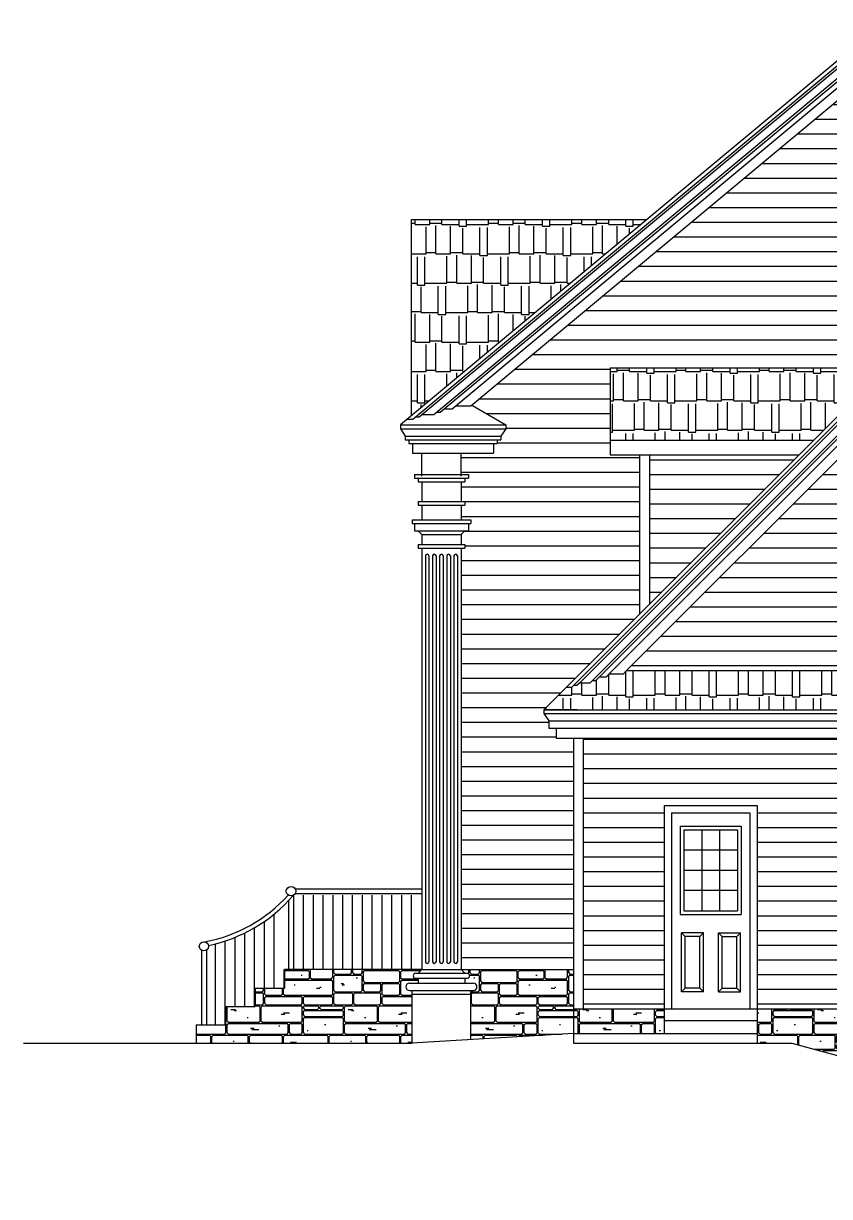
# Model space of a CAD drawing. Header units: inches. Extents: x 52 to 2123, y 129 to 1246.
# Drawn here: x 1183.3 to 1512.1, y 155.4 to 634 of the extents above; entities that cross this region are included whole.
import ezdxf

# ---------------------------------------------------------------- set-up
doc = ezdxf.new("R2010")
doc.units = ezdxf.units.IN
doc.header["$LTSCALE"] = 15
doc.header["$MEASUREMENT"] = 0
for name, color, linetype in [('Details', 7, 'CONTINUOUS'), ('Exterior', 5, 'CONTINUOUS'), ('Exterior Details', 7, 'CONTINUOUS'), ('Landscaping', 94, 'CONTINUOUS'), ('Masonry', 1, 'CONTINUOUS'), ('Roof Shingles', 34, 'CONTINUOUS')]:
    doc.layers.add(name, color=color, linetype=linetype)
pattern_1 = [(90, (742.416, 198.7), (-47.8906, 3e-15), [4.7874, -43.1032]), (90, (734.756, 197.265), (-47.8906, 3e-15), [6.2236, -41.667]), (90, (735.235, 198.7), (-47.8906, 3e-15), [4.7874, -43.1032]), (90, (725.66, 196.786), (-47.8906, 3e-15), [6.7024, -41.1883]), (90, (725.18, 200.616), (-47.8906, 3e-15), [2.8724, -45.0182]), (315, (698.37, 202.052), (47.8906, 4e-15), [0.677, -67.0505]), (90, (708.425, 200.616), (-47.8906, 3e-15), [3.83, -44.0607]), (90, (699.33, 200.616), (-47.8906, 3e-15), [3.83, -44.0607]), (90, (708.904, 200.616), (-47.8906, 3e-15), [2.8724, -45.0182]), (45, (695.02, 201.574), (4e-15, 47.8906), [0.677, -67.0505]), (45, (698.37, 198.222), (47.8906, -4e-15), [0.677, -67.0505]), (0, (695.98, 190.563), (0, 47.8906), [10.0535, -37.837]), (0, (695.98, 185.775), (0, 47.8906), [10.0535, -37.837]), (315, (695.5, 186.254), (-4e-15, 47.8906), [0.677, -67.0505]), (45, (695.5, 190.084), (4e-15, 47.8906), [0.677, -67.0505]), (90, (695.5, 186.254), (-47.8906, 3e-15), [3.83, -44.0607]), (315, (695.02, 198.7), (47.8906, 4e-15), [0.677, -67.0505]), (90, (695.02, 198.7), (-47.8906, 3e-15), [2.8724, -45.0182]), (0, (695.5, 198.222), (0, 47.8906), [2.8724, -45.0182]), (0, (728.054, 192.48), (0, 47.8906), [1.4362, -46.4544]), (0, (726.14, 196.308), (0, 47.8906), [8.1386, -39.752]), (0, (715.128, 195.83), (0, 47.8906), [19.1496, -28.741]), (0, (715.128, 189.605), (0, 47.8906), [19.1496, -28.741]), (0, (723.266, 189.126), (0, 47.8906), [11.011, -36.8796]), (0, (723.266, 185.775), (0, 47.8906), [11.011, -36.8796]), (0, (707.47, 194.393), (0, 47.8906), [6.2236, -41.667]), (0, (699.81, 194.87), (0, 47.8906), [13.8835, -34.0072]), (0, (699.81, 199.66), (0, 47.8906), [13.8835, -34.0072]), (0, (709.383, 200.137), (0, 47.8906), [15.3197, -32.571]), (0, (707.47, 189.126), (0, 47.8906), [14.3622, -33.5284]), (0, (707.47, 185.775), (0, 47.8906), [14.3622, -33.5284]), (0, (707.47, 189.605), (0, 47.8906), [6.2236, -41.667]), (45, (706.03, 191.04), (47.8906, -4e-15), [0.677, -67.0505]), (315, (699.33, 191.52), (-4e-15, 47.8906), [0.677, -67.0505]), (90, (706.99, 190.084), (-47.8906, 3e-15), [3.83, -44.0607]), (315, (706.03, 190.563), (-4e-15, 47.8906), [0.677, -67.0505]), (45, (706.03, 185.775), (47.8906, -4e-15), [0.677, -67.0505]), (0, (699.81, 191.04), (0, 47.8906), [6.2236, -41.667]), (315, (706.99, 186.254), (-4e-15, 47.8906), [0.677, -67.0505]), (45, (706.99, 188.648), (47.8906, -4e-15), [0.677, -67.0505]), (315, (706.99, 190.084), (-4e-15, 47.8906), [0.677, -67.0505]), (90, (706.99, 186.254), (-47.8906, 3e-15), [2.3937, -45.497]), (90, (706.51, 186.254), (-47.8906, 3e-15), [3.83, -44.0607]), (315, (706.03, 194.393), (47.8906, 4e-15), [0.677, -67.0505]), (0, (699.81, 200.137), (0, 47.8906), [8.1386, -39.752]), (90, (699.33, 195.35), (-47.8906, 3e-15), [3.83, -44.0607]), (0, (699.81, 194.393), (0, 47.8906), [6.2236, -41.667]), (45, (699.33, 193.914), (47.8906, -4e-15), [0.677, -67.0505]), (315, (699.33, 195.35), (-4e-15, 47.8906), [0.677, -67.0505]), (90, (699.33, 191.52), (-47.8906, 3e-15), [2.3937, -45.497]), (315, (699.33, 200.616), (47.8906, 4e-15), [0.677, -67.0505]), (45, (699.33, 199.18), (47.8906, -4e-15), [0.677, -67.0505]), (90, (698.85, 198.7), (-47.8906, 3e-15), [2.8724, -45.0182]), (45, (706.99, 193.914), (47.8906, -4e-15), [0.677, -67.0505]), (90, (706.51, 191.52), (-47.8906, 3e-15), [2.3937, -45.497]), (315, (708.904, 200.616), (47.8906, 4e-15), [0.677, -67.0505]), (45, (707.946, 200.137), (47.8906, -4e-15), [0.677, -67.0505]), (90, (714.17, 190.084), (-47.8906, 3e-15), [3.83, -44.0607]), (90, (714.65, 190.084), (-47.8906, 3e-15), [5.2661, -42.6245]), (315, (714.65, 190.084), (-4e-15, 47.8906), [0.677, -67.0505]), (45, (713.69, 189.605), (4e-15, 47.8906), [0.677, -67.0505]), (315, (722.787, 186.254), (-4e-15, 47.8906), [0.677, -67.0505]), (45, (721.83, 185.775), (4e-15, 47.8906), [0.677, -67.0505]), (45, (722.787, 188.648), (4e-15, 47.8906), [0.677, -67.0505]), (315, (721.83, 189.126), (-4e-15, 47.8906), [0.677, -67.0505]), (90, (722.787, 186.254), (-47.8906, 3e-15), [2.3937, -45.497]), (90, (722.31, 186.254), (-47.8906, 3e-15), [2.3937, -45.497]), (0, (715.128, 196.308), (0, 47.8906), [9.5748, -38.3158]), (0, (715.128, 199.66), (0, 47.8906), [9.5748, -38.3158]), (315, (714.65, 196.786), (-4e-15, 47.8906), [0.677, -67.0505]), (90, (714.17, 195.35), (-47.8906, 3e-15), [3.83, -44.0607]), (45, (714.65, 195.35), (4e-15, 47.8906), [0.677, -67.0505]), (45, (713.69, 194.87), (47.8906, -4e-15), [0.677, -67.0505]), (315, (713.69, 194.393), (-4e-15, 47.8906), [0.677, -67.0505]), (0, (718.957, 193.914), (0, 47.8906), [0.4787, -47.4119]), (45, (714.65, 199.18), (47.8906, -4e-15), [0.677, -67.0505]), (315, (713.69, 199.66), (-4e-15, 47.8906), [0.677, -67.0505]), (90, (714.65, 196.786), (-47.8906, 3e-15), [2.3937, -45.497]), (315, (725.66, 196.786), (-4e-15, 47.8906), [0.677, -67.0505]), (45, (724.702, 196.308), (4e-15, 47.8906), [0.677, -67.0505]), (0, (721.83, 197.744), (0, 47.8906), [0.4787, -47.4119]), (45, (724.702, 200.137), (47.8906, -4e-15), [0.677, -67.0505]), (315, (724.702, 199.66), (-4e-15, 47.8906), [0.677, -67.0505]), (90, (725.18, 196.786), (-47.8906, 3e-15), [2.3937, -45.497]), (0, (735.713, 197.744), (0, 47.8906), [10.5323, -37.3583]), (0, (735.713, 191.04), (0, 47.8906), [10.5323, -37.3583]), (315, (735.235, 191.52), (-4e-15, 47.8906), [0.677, -67.0505]), (90, (734.756, 190.084), (-47.8906, 3e-15), [5.2661, -42.6245]), (45, (735.235, 190.084), (47.8906, -4e-15), [0.677, -67.0505]), (315, (735.235, 186.254), (-4e-15, 47.8906), [0.677, -67.0505]), (45, (734.277, 185.775), (4e-15, 47.8906), [0.677, -67.0505]), (90, (735.235, 186.254), (-47.8906, 3e-15), [3.83, -44.0607]), (90, (734.756, 186.254), (-47.8906, 3e-15), [2.3937, -45.497]), (45, (734.277, 189.605), (4e-15, 47.8906), [0.677, -67.0505]), (315, (734.277, 189.126), (-4e-15, 47.8906), [0.677, -67.0505]), (45, (742.416, 185.775), (4e-15, 47.8906), [0.677, -67.0505]), (0, (735.713, 185.775), (0, 47.8906), [6.7024, -41.1883]), (0, (735.713, 190.563), (0, 47.8906), [6.7024, -41.1883]), (315, (742.416, 190.563), (47.8906, 4e-15), [0.677, -67.0505]), (90, (742.894, 186.254), (-47.8906, 3e-15), [3.83, -44.0607]), (315, (735.235, 198.7), (-4e-15, 47.8906), [0.677, -67.0505]), (45, (735.235, 197.265), (4e-15, 47.8906), [0.677, -67.0505]), (63.435, (734.277, 196.308), (-1e-07, 47.89063), [1.0705, -106.0162]), (90, (735.235, 191.52), (-47.8906, 3e-15), [5.7449, -42.1457]), (0, (729.49, 192.956), (0, 47.8906), [0.4787, -47.4119]), (315, (734.277, 195.83), (47.8906, 4e-15), [0.677, -67.0505]), (0, (731.405, 201.095), (0, 47.8906), [0.9575, -46.9331]), (0, (738.586, 193.914), (0, 47.8906), [0.9575, -46.9331]), (0, (738.107, 194.393), (0, 47.8906), [0.9575, -46.9331]), (0, (735.713, 198.222), (0, 47.8906), [6.2236, -41.667]), (45, (741.937, 198.222), (4e-15, 47.8906), [0.677, -67.0505]), (45, (746.246, 191.04), (4e-15, 47.8906), [0.677, -67.0505]), (90, (746.724, 191.52), (-47.8906, 3e-15), [5.7449, -42.1457]), (315, (746.246, 197.744), (-4e-15, 47.8906), [0.677, -67.0505]), (0, (744.33, 196.786), (0, 47.8906), [0.4787, -47.4119]), (315, (698.37, 204.925), (-4e-15, 47.8906), [0.677, -67.0505]), (45, (698.37, 202.53), (47.8906, -4e-15), [0.677, -67.0505]), (0, (695.5, 214.98), (0, 47.8906), [18.1921, -29.6985]), (0, (695.5, 210.67), (0, 47.8906), [18.1921, -29.6985]), (0, (695.5, 210.19), (0, 47.8906), [12.4472, -35.4434]), (0, (695.5, 205.404), (0, 47.8906), [12.4472, -35.4434]), (90, (695.02, 211.15), (-47.8906, 3e-15), [3.3512, -44.5394]), (90, (695.02, 205.88), (-47.8906, 3e-15), [3.83, -44.0607]), (315, (695.02, 203.01), (-4e-15, 47.8906), [0.677, -67.0505]), (45, (695.02, 204.446), (4e-15, 47.8906), [0.677, -67.0505]), (315, (695.02, 205.882), (-4e-15, 47.8906), [0.677, -67.0505]), (90, (695.02, 203.01), (-47.8906, 3e-15), [1.4362, -46.4544]), (0, (695.5, 204.925), (0, 47.8906), [2.8724, -45.0182]), (0, (695.5, 202.53), (0, 47.8906), [2.8724, -45.0182]), (0, (695.5, 202.052), (0, 47.8906), [2.8724, -45.0182]), (45, (695.02, 209.712), (4e-15, 47.8906), [0.677, -67.0505]), (315, (695.02, 211.15), (-4e-15, 47.8906), [0.677, -67.0505]), (45, (695.02, 214.5), (4e-15, 47.8906), [0.677, -67.0505]), (0, (740.02, 225.99), (0, 47.8906), [23.937, -23.9536]), (0, (740.02, 221.68), (0, 47.8906), [23.937, -23.9536]), (0, (723.266, 228.383), (0, 47.8906), [15.3197, -32.571]), (0, (723.266, 221.68), (0, 47.8906), [15.3197, -32.571]), (0, (723.266, 233.17), (0, 47.8906), [5.2661, -42.6245]), (0, (723.266, 231.734), (0, 47.8906), [5.2661, -42.6245]), (0, (723.266, 231.256), (0, 47.8906), [15.3197, -32.571]), (0, (723.266, 228.86), (0, 47.8906), [15.3197, -32.571]), (0, (715.128, 221.2), (0, 47.8906), [17.2346, -30.656]), (0, (715.128, 215.457), (0, 47.8906), [17.2346, -30.656]), (0, (709.383, 210.19), (0, 47.8906), [19.1496, -28.741]), (0, (709.383, 204.446), (0, 47.8906), [19.1496, -28.741]), (0, (715.128, 214.98), (0, 47.8906), [13.4047, -34.486]), (0, (715.128, 210.67), (0, 47.8906), [13.4047, -34.486]), (0, (726.14, 203.967), (0, 47.8906), [8.1386, -39.752]), (90, (722.787, 222.16), (-47.8906, 3e-15), [5.7449, -42.1457]), (90, (722.31, 222.16), (-47.8906, 3e-15), [3.3512, -44.5394]), (90, (717.043, 222.16), (-47.8906, 3e-15), [3.3512, -44.5394]), (0, (701.244, 217.37), (0, 47.8906), [12.4472, -35.4434]), (0, (701.244, 215.457), (0, 47.8906), [12.4472, -35.4434]), (0, (701.244, 221.2), (0, 47.8906), [12.4472, -35.4434]), (0, (701.244, 217.85), (0, 47.8906), [12.4472, -35.4434]), (0, (709.383, 203.967), (0, 47.8906), [15.3197, -32.571]), (0, (699.81, 204.925), (0, 47.8906), [8.1386, -39.752]), (45, (699.33, 204.446), (47.8906, -4e-15), [0.677, -67.0505]), (90, (698.85, 203.01), (-47.8906, 3e-15), [1.4362, -46.4544]), (0, (702.2, 207.797), (0, 47.8906), [0.9575, -46.9331]), (0, (698.85, 208.276), (0, 47.8906), [0.4787, -47.4119]), (90, (708.425, 205.88), (-47.8906, 3e-15), [3.83, -44.0607]), (90, (708.904, 204.925), (-47.8906, 3e-15), [4.7874, -43.1032]), (45, (708.904, 203.49), (47.8906, -4e-15), [0.677, -67.0505]), (315, (708.904, 204.925), (47.8906, 4e-15), [0.677, -67.0505]), (45, (707.946, 205.404), (47.8906, -4e-15), [0.677, -67.0505]), (315, (707.946, 204.925), (47.8906, 4e-15), [0.677, -67.0505]), (45, (708.904, 209.712), (47.8906, -4e-15), [0.677, -67.0505]), (315, (707.946, 210.19), (47.8906, 4e-15), [0.677, -67.0505]), (0, (705.074, 213.063), (0, 47.8906), [1.915, -45.9757]), (315, (700.765, 215.936), (47.8906, 4e-15), [0.677, -67.0505]), (45, (700.765, 216.893), (47.8906, -4e-15), [0.677, -67.0505]), (90, (700.765, 215.936), (-47.8906, 3e-15), [0.9575, -46.9331]), (45, (700.765, 220.723), (47.8906, -4e-15), [0.677, -67.0505]), (90, (700.765, 218.33), (-47.8906, 3e-15), [2.3937, -45.497]), (315, (700.765, 218.33), (47.8906, 4e-15), [0.677, -67.0505]), (90, (714.17, 211.15), (-47.8906, 3e-15), [3.3512, -44.5394]), (90, (714.65, 211.15), (-47.8906, 3e-15), [3.3512, -44.5394]), (45, (713.69, 210.67), (47.8906, -4e-15), [0.677, -67.0505]), (315, (714.65, 211.15), (-4e-15, 47.8906), [0.677, -67.0505]), (0, (718.957, 207.797), (0, 47.8906), [0.9575, -46.9331]), (0, (719.915, 208.276), (0, 47.8906), [0.9575, -46.9331]), (0, (725.18, 205.88), (0, 47.8906), [0.4787, -47.4119]), (45, (725.66, 203.49), (4e-15, 47.8906), [0.677, -67.0505]), (315, (724.702, 203.967), (47.8906, 4e-15), [0.677, -67.0505]), (0, (717.52, 221.68), (0, 47.8906), [4.3087, -43.582]), (90, (714.65, 215.936), (-47.8906, 3e-15), [4.7874, -43.1032]), (45, (714.65, 214.5), (47.8906, -4e-15), [0.677, -67.0505]), (315, (713.69, 214.98), (-4e-15, 47.8906), [0.677, -67.0505]), (315, (714.65, 215.936), (-4e-15, 47.8906), [0.677, -67.0505]), (45, (713.69, 215.457), (47.8906, -4e-15), [0.677, -67.0505]), (315, (713.69, 217.372), (-4e-15, 47.8906), [0.677, -67.0505]), (90, (714.17, 215.936), (-47.8906, 3e-15), [0.9575, -46.9331]), (315, (717.043, 222.16), (-4e-15, 47.8906), [0.677, -67.0505]), (45, (714.65, 220.723), (47.8906, -4e-15), [0.677, -67.0505]), (315, (713.69, 221.202), (-4e-15, 47.8906), [0.677, -67.0505]), (90, (714.17, 218.33), (-47.8906, 3e-15), [2.3937, -45.497]), (45, (713.69, 217.85), (47.8906, -4e-15), [0.677, -67.0505]), (0, (717.52, 218.33), (0, 47.8906), [2.3937, -45.497]), (0, (719.436, 217.85), (0, 47.8906), [0.9575, -46.9331]), (45, (721.83, 221.68), (4e-15, 47.8906), [0.677, -67.0505]), (315, (722.787, 222.16), (-4e-15, 47.8906), [0.677, -67.0505]), (0, (706.03, 226.47), (0, 47.8906), [15.7984, -32.0922]), (0, (706.03, 233.17), (0, 47.8906), [15.7984, -32.0922]), (90, (705.553, 226.947), (-47.8906, 3e-15), [5.7449, -42.1457]), (315, (705.553, 226.947), (-4e-15, 47.8906), [0.677, -67.0505]), (45, (705.553, 232.692), (4e-15, 47.8906), [0.677, -67.0505]), (0, (717.52, 225.99), (0, 47.8906), [4.3087, -43.582]), (45, (717.043, 225.51), (47.8906, -4e-15), [0.677, -67.0505]), (0, (713.69, 229.82), (0, 47.8906), [1.4362, -46.4544]), (0, (714.65, 230.3), (0, 47.8906), [2.3937, -45.497]), (45, (722.787, 227.904), (4e-15, 47.8906), [0.677, -67.0505]), (90, (722.31, 226.947), (-47.8906, 3e-15), [5.7449, -42.1457]), (0, (724.224, 223.117), (0, 47.8906), [0.4787, -47.4119]), (315, (721.83, 225.99), (47.8906, 4e-15), [0.677, -67.0505]), (45, (721.83, 226.468), (47.8906, -4e-15), [0.677, -67.0505]), (315, (722.787, 229.34), (-4e-15, 47.8906), [0.677, -67.0505]), (90, (722.787, 229.34), (-47.8906, 3e-15), [1.4362, -46.4544]), (45, (722.787, 230.777), (4e-15, 47.8906), [0.677, -67.0505]), (315, (722.787, 232.213), (-4e-15, 47.8906), [0.677, -67.0505]), (45, (722.787, 232.692), (4e-15, 47.8906), [0.677, -67.0505]), (315, (721.83, 233.17), (47.8906, 4e-15), [0.677, -67.0505]), (90, (722.787, 232.213), (-47.8906, 3e-15), [0.4787, -47.4119]), (90, (739.543, 222.16), (-47.8906, 3e-15), [3.3512, -44.5394]), (90, (739.065, 222.16), (-47.8906, 3e-15), [5.7449, -42.1457]), (0, (733.8, 221.2), (0, 47.8906), [13.8835, -34.0072]), (0, (733.8, 215.457), (0, 47.8906), [13.8835, -34.0072]), (90, (729.49, 208.276), (-47.8906, 3e-15), [6.2236, -41.667]), (90, (742.416, 208.276), (-47.8906, 3e-15), [6.2236, -41.667]), (90, (729.01, 211.15), (-47.8906, 3e-15), [3.3512, -44.5394]), (45, (735.235, 203.49), (47.8906, -4e-15), [0.677, -67.0505]), (0, (734.277, 211.627), (0, 47.8906), [1.915, -45.9757]), (0, (729.97, 207.797), (0, 47.8906), [11.9685, -35.9221]), (0, (729.97, 207.32), (0, 47.8906), [11.9685, -35.9221]), (0, (729.97, 204.446), (0, 47.8906), [11.9685, -35.9221]), (45, (729.49, 206.84), (4e-15, 47.8906), [0.677, -67.0505]), (90, (729.01, 204.925), (-47.8906, 3e-15), [4.7874, -43.1032]), (315, (729.49, 204.925), (-4e-15, 47.8906), [0.677, -67.0505]), (45, (728.532, 204.446), (4e-15, 47.8906), [0.677, -67.0505]), (90, (729.49, 204.925), (-47.8906, 3e-15), [1.915, -45.9757]), (315, (734.277, 203.967), (-4e-15, 47.8906), [0.677, -67.0505]), (315, (729.49, 208.276), (-4e-15, 47.8906), [0.677, -67.0505]), (315, (728.532, 210.19), (-4e-15, 47.8906), [0.677, -67.0505]), (45, (728.532, 210.67), (47.8906, -4e-15), [0.677, -67.0505]), (0, (733.8, 212.106), (0, 47.8906), [0.4787, -47.4119]), (315, (741.937, 207.32), (-4e-15, 47.8906), [0.677, -67.0505]), (0, (735.713, 203.967), (0, 47.8906), [6.2236, -41.667]), (90, (742.416, 204.925), (-47.8906, 3e-15), [1.915, -45.9757]), (45, (741.937, 204.446), (4e-15, 47.8906), [0.677, -67.0505]), (315, (741.937, 203.967), (-4e-15, 47.8906), [0.677, -67.0505]), (45, (741.937, 207.797), (4e-15, 47.8906), [0.677, -67.0505]), (0, (729.97, 214.98), (0, 47.8906), [11.9685, -35.9221]), (90, (733.32, 215.936), (-47.8906, 3e-15), [4.7874, -43.1032]), (90, (732.84, 215.936), (-47.8906, 3e-15), [4.7874, -43.1032]), (45, (729.49, 214.5), (4e-15, 47.8906), [0.677, -67.0505]), (315, (728.532, 214.98), (-4e-15, 47.8906), [0.677, -67.0505]), (45, (732.362, 215.457), (47.8906, -4e-15), [0.677, -67.0505]), (315, (733.32, 215.936), (47.8906, 4e-15), [0.677, -67.0505]), (315, (732.362, 221.202), (-4e-15, 47.8906), [0.677, -67.0505]), (45, (733.32, 220.723), (4e-15, 47.8906), [0.677, -67.0505]), (315, (741.937, 214.98), (-4e-15, 47.8906), [0.677, -67.0505]), (45, (738.586, 221.68), (47.8906, -4e-15), [0.677, -67.0505]), (315, (739.543, 222.16), (-4e-15, 47.8906), [0.677, -67.0505]), (0, (741.937, 218.81), (0, 47.8906), [0.4787, -47.4119]), (90, (748.16, 215.936), (-47.8906, 3e-15), [4.7874, -43.1032]), (45, (747.682, 215.457), (47.8906, -4e-15), [0.677, -67.0505]), (315, (747.682, 221.202), (-4e-15, 47.8906), [0.677, -67.0505]), (0, (742.416, 231.256), (0, 47.8906), [0.9575, -46.9331]), (0, (740.02, 233.17), (0, 47.8906), [12.4472, -35.4434]), (0, (740.02, 226.47), (0, 47.8906), [12.4472, -35.4434]), (0, (729.97, 233.17), (0, 47.8906), [8.6173, -39.2733]), (0, (729.97, 231.734), (0, 47.8906), [8.6173, -39.2733]), (0, (731.405, 225.51), (0, 47.8906), [0.4787, -47.4119]), (315, (729.49, 232.213), (-4e-15, 47.8906), [0.677, -67.0505]), (45, (729.49, 232.692), (47.8906, -4e-15), [0.677, -67.0505]), (45, (728.532, 231.734), (47.8906, -4e-15), [0.677, -67.0505]), (315, (728.532, 233.17), (-4e-15, 47.8906), [0.677, -67.0505]), (90, (729.49, 232.213), (-47.8906, 3e-15), [0.4787, -47.4119]), (90, (729.01, 232.213), (-47.8906, 3e-15), [0.4787, -47.4119]), (315, (738.586, 228.383), (47.8906, 4e-15), [0.677, -67.0505]), (90, (739.543, 226.947), (-47.8906, 3e-15), [5.7449, -42.1457]), (45, (739.543, 225.51), (4e-15, 47.8906), [0.677, -67.0505]), (315, (739.543, 226.947), (-4e-15, 47.8906), [0.677, -67.0505]), (45, (738.586, 228.862), (47.8906, -4e-15), [0.677, -67.0505]), (315, (738.586, 231.256), (-4e-15, 47.8906), [0.677, -67.0505]), (45, (738.586, 231.734), (4e-15, 47.8906), [0.677, -67.0505]), (315, (738.586, 233.17), (-4e-15, 47.8906), [0.677, -67.0505]), (90, (739.065, 232.213), (-47.8906, 3e-15), [0.4787, -47.4119]), (90, (739.065, 229.34), (-47.8906, 3e-15), [1.4362, -46.4544]), (45, (739.543, 232.692), (47.8906, -4e-15), [0.677, -67.0505]), (0, (740.98, 231.734), (0, 47.8906), [1.915, -45.9757]), (0, (749.597, 223.596), (0, 47.8906), [2.8724, -45.0182]), (0, (749.12, 224.074), (0, 47.8906), [1.4362, -46.4544]), (0, (747.68, 228.383), (0, 47.8906), [0.4787, -47.4119]), (90, (752.95, 226.947), (-47.8906, 3e-15), [5.7449, -42.1457]), (45, (752.47, 226.468), (4e-15, 47.8906), [0.677, -67.0505]), (315, (752.47, 233.17), (47.8906, 4e-15), [0.677, -67.0505]), (90, (764.44, 222.16), (-47.8906, 3e-15), [3.3512, -44.5394]), (45, (763.96, 221.68), (4e-15, 47.8906), [0.677, -67.0505]), (0, (760.61, 225.03), (0, 47.8906), [0.4787, -47.4119]), (315, (763.96, 225.99), (47.8906, 4e-15), [0.677, -67.0505])]
pattern_2 = [(0, (0, 0), (0, 6), [])]
pattern_3 = [(0, (0, 0), (25.5, 12), [6, -5, 7, -3, 9, -4]), (0, (6, 0.5), (25.5, 12), [5, -19, 4, -6]), (0, (18, -0.75), (25.5, 12), [3, -31]), (90, (0, 0), (-8.5, 12), [11.5, -36.5]), (90, (6, 0), (-8.5, 12), [11.25, -36.75]), (90, (11, 0), (-8.5, 12), [10.5, -37.5]), (90, (18, -0.75), (-8.5, 12), [11.5, -36.5]), (90, (21, -0.75), (-8.5, 12), [11.5, -36.5]), (90, (30, 0), (-8.5, 12), [11, -37])]

msp = doc.modelspace()

# ---------------------------------------------------------------- hatches: boundary and pattern name
at = {"layer": 'Exterior'}
h = msp.add_hatch(dxfattribs=at)
h.set_pattern_fill('LINE', color=256, scale=48, style=0)
h.set_pattern_definition([(0, (392.036, 66.906), (0, 6), [])])
h.paths.add_polyline_path([(1434.61671, 457.98513), (1422.61671, 457.98513), (1422.61671, 493.48513), (1535.11671, 493.48513), (1566.61671, 524.98513), (1703.47681, 476.16369), (1533.61671, 617.71378), (1366.31415, 478.29498), (1380.06959, 470.17759), (1380.06959, 468.67759), (1378.06959, 465.67759), (1378.06959, 464.17759), (1376.56959, 464.17759), (1376.56959, 462.67759), (1375.06959, 462.67759), (1375.06959, 458.67759), (1361.78513, 458.67759), (1361.78513, 449.98513), (1364.78513, 449.98513), (1364.78513, 448.48513), (1363.28513, 448.48513), (1363.28513, 446.98513), (1361.78513, 446.98513), (1361.78513, 438.98513), (1363.28513, 438.98513), (1363.28513, 437.48513), (1361.78513, 437.48513), (1361.78513, 431.48513), (1365.78513, 431.48513), (1365.78513, 429.98513), (1364.78513, 429.98513), (1364.78513, 426.98513), (1363.28513, 426.98513), (1361.78513, 425.48513), (1361.78513, 421.48513), (1363.28513, 421.48513), (1363.28513, 419.98513), (1361.78513, 419.98513), (1361.78513, 247.98513), (1407.61671, 247.98513), (1407.61671, 342.48513), (1400.61671, 342.48513), (1400.61671, 346.48513), (1397.61671, 346.48513), (1397.61671, 349.48513), (1395.61671, 352.48513), (1395.61671, 353.98513), (1404.6795, 363.04792), (1434.61671, 392.98513)])
h.paths.add_polyline_path([(1519.39936, 587.66323), (1518.61671, 587.51948), (1518.61671, 592.83028), (1519.39936, 592.68652, -0.315120971), (1531.10506, 604.39223), (1530.96131, 605.17488), (1536.2721, 605.17488), (1536.12835, 604.39223, -0.315120971), (1547.83406, 592.68652), (1548.61671, 592.83028), (1548.61671, 587.51948), (1547.83406, 587.66323, -0.315120971), (1536.12835, 575.95753), (1536.2721, 575.17488), (1530.96131, 575.17488), (1531.10506, 575.95753, -0.315120971)], flags=16)
h.paths.add_polyline_path([(1531.81698, 576.02787), (1532.68943, 580.77787), (1534.54398, 580.77787), (1535.41643, 576.02787)], flags=0)
h.paths.add_polyline_path([(1532.11708, 576.27787), (1532.8977, 580.52787), (1534.33572, 580.52787), (1535.11633, 576.27787)], flags=0)
h.paths.add_polyline_path([(1519.4697, 588.37516), (1519.4697, 591.9746), (1524.2197, 591.10215), (1524.2197, 589.2476)], flags=0)
h.paths.add_polyline_path([(1519.7197, 588.67526), (1519.7197, 591.6745), (1523.9697, 590.89389), (1523.9697, 589.45587)], flags=0)
h.paths.add_polyline_path([(1542.55379, 590.08882), (1524.67962, 590.08882, 0.017505311), (1524.70754, 589.46382), (1542.52588, 589.46382, 0.017505311)], flags=0)
h.paths.add_polyline_path([(1543.01371, 589.2476), (1543.01371, 591.10215), (1547.76371, 591.9746), (1547.76371, 588.37516)], flags=0)
h.paths.add_polyline_path([(1543.26371, 589.45587), (1543.26371, 590.89389), (1547.51371, 591.6745), (1547.51371, 588.67526)], flags=0)
h.paths.add_polyline_path([(1532.68943, 599.57189), (1531.81698, 604.32189), (1535.41643, 604.32189), (1534.54398, 599.57189)], flags=0)
h.paths.add_polyline_path([(1532.8977, 599.82189), (1532.11708, 604.07189), (1535.11633, 604.07189), (1534.33572, 599.82189)], flags=0)
h = msp.add_hatch(dxfattribs=at)
h.set_pattern_fill('_USER,_O', color=256, scale=6, pattern_type=0)
h.set_pattern_definition(pattern_2)
h.paths.add_polyline_path([(1566.61671, 507.30746), (1429.29438, 369.98513), (1703.93904, 369.98513)])
h.paths.add_polyline_path([(1598.61671, 386.98513), (1584.61671, 386.98513), (1584.61671, 384.98513), (1548.61671, 384.98513), (1548.61671, 386.98513), (1534.61671, 386.98513), (1534.61671, 446.98513), (1548.61671, 446.98513), (1548.61671, 448.98513), (1584.61671, 448.98513), (1584.61671, 446.98513), (1598.61671, 446.98513)], flags=16)
h.paths.add_polyline_path([(1596.61671, 388.98513), (1586.61671, 388.98513), (1586.61671, 415.98513), (1596.61671, 415.98513)], flags=0)
h.paths.add_polyline_path([(1583.61671, 385.98513), (1549.61671, 385.98513), (1549.61671, 447.98513), (1583.61671, 447.98513)], flags=0)
h.paths.add_polyline_path([(1596.61671, 417.98513), (1586.61671, 417.98513), (1586.61671, 444.98513), (1596.61671, 444.98513)], flags=0)
h.paths.add_polyline_path([(1582.11671, 387.98513), (1551.11671, 387.98513), (1551.11671, 415.98513), (1582.11671, 415.98513)], flags=0)
h.paths.add_polyline_path([(1561.45004, 397.31846), (1561.45004, 406.6518), (1571.78337, 406.6518), (1571.78337, 397.31846)], flags=0)
h.paths.add_polyline_path([(1582.11671, 417.98513), (1551.11671, 417.98513), (1551.11671, 445.98513), (1582.11671, 445.98513)], flags=0)
h.paths.add_polyline_path([(1561.45004, 427.31846), (1561.45004, 436.6518), (1571.78337, 436.6518), (1571.78337, 427.31846)], flags=0)
h.paths.add_polyline_path([(1546.61671, 388.98513), (1536.61671, 388.98513), (1536.61671, 415.98513), (1546.61671, 415.98513)], flags=0)
h.paths.add_polyline_path([(1546.61671, 417.98513), (1536.61671, 417.98513), (1536.61671, 444.98513), (1546.61671, 444.98513)], flags=0)
h.paths.add_polyline_path([(1569.12835, 463.5325), (1569.2721, 462.74985), (1563.96131, 462.74985), (1564.10506, 463.5325, -0.315120971), (1552.39936, 475.2382), (1551.61671, 475.09445), (1551.61671, 480.40524), (1552.39936, 480.26149, -0.315120971), (1564.10506, 491.9672), (1563.96131, 492.74985), (1569.2721, 492.74985), (1569.12835, 491.9672, -0.315120971), (1580.83406, 480.26149), (1581.61671, 480.40524), (1581.61671, 475.09445), (1580.83406, 475.2382, -0.315120971)], flags=16)
h.paths.add_polyline_path([(1568.41643, 463.60284), (1564.81698, 463.60284), (1565.68943, 468.35284), (1567.54398, 468.35284)], flags=0)
h.paths.add_polyline_path([(1568.19136, 463.79034), (1565.04206, 463.79034), (1565.84563, 468.16534), (1567.38778, 468.16534)], flags=0)
h.paths.add_polyline_path([(1575.55379, 477.66379), (1557.67962, 477.66379, 0.017505311), (1557.70754, 477.03879), (1575.52588, 477.03879, 0.017505311)], flags=0)
h.paths.add_polyline_path([(1580.76371, 475.95012), (1576.01371, 476.82257), (1576.01371, 478.67712), (1580.76371, 479.54957)], flags=0)
h.paths.add_polyline_path([(1580.57621, 476.1752), (1576.20121, 476.97877), (1576.20121, 478.52093), (1580.57621, 479.3245)], flags=0)
h.paths.add_polyline_path([(1557.2197, 476.82257), (1552.4697, 475.95012), (1552.4697, 479.54957), (1557.2197, 478.67712)], flags=0)
h.paths.add_polyline_path([(1557.0322, 476.97877), (1552.6572, 476.1752), (1552.6572, 479.3245), (1557.0322, 478.52093)], flags=0)
h.paths.add_polyline_path([(1567.54398, 487.14685), (1565.68943, 487.14685), (1564.81698, 491.89685), (1568.41643, 491.89685)], flags=0)
h.paths.add_polyline_path([(1567.38778, 487.33435), (1565.84563, 487.33435), (1565.04206, 491.70935), (1568.19136, 491.70935)], flags=0)
h = msp.add_hatch(dxfattribs=at)
h.set_pattern_fill('_USER,_O', color=256, scale=6, pattern_type=0)
h.set_pattern_definition(pattern_2)
h.paths.add_polyline_path([(1499.61671, 457.98513), (1438.61671, 457.98513), (1438.61671, 396.98513)])
h = msp.add_hatch(dxfattribs=at)
h.set_pattern_fill('_USER,_O', color=256, scale=6, pattern_type=0)
h.set_pattern_definition(pattern_2)
h.paths.add_polyline_path([(1721.61671, 342.48513), (1411.61671, 342.48513), (1411.61671, 231.98513), (1444.61671, 231.98513), (1444.61671, 314.98513), (1482.61671, 314.98513), (1482.61671, 231.98513), (1721.61671, 231.98513)])
h.paths.add_polyline_path([(1529.58626, 321.82818), (1543.58626, 321.82818), (1543.58626, 323.82818), (1579.58626, 323.82818), (1579.58626, 321.82818), (1593.58626, 321.82818), (1593.58626, 251.82818), (1579.58626, 251.82818), (1579.58626, 249.82818), (1543.58626, 249.82818), (1543.58626, 251.82818), (1529.58626, 251.82818)], flags=16)
h.paths.add_polyline_path([(1531.58626, 319.82818), (1541.58626, 319.82818), (1541.58626, 287.82818), (1531.58626, 287.82818)], flags=0)
h.paths.add_polyline_path([(1531.58626, 285.82818), (1541.58626, 285.82818), (1541.58626, 253.82818), (1531.58626, 253.82818)], flags=0)
h.paths.add_polyline_path([(1544.58626, 322.82818), (1578.58626, 322.82818), (1578.58626, 250.82818), (1544.58626, 250.82818)], flags=0)
h.paths.add_polyline_path([(1546.08626, 320.82818), (1577.08626, 320.82818), (1577.08626, 287.82818), (1546.08626, 287.82818)], flags=0)
h.paths.add_polyline_path([(1556.41959, 298.82818), (1556.41959, 309.82818), (1566.75293, 309.82818), (1566.75293, 298.82818)], flags=0)
h.paths.add_polyline_path([(1577.08626, 285.82818), (1577.08626, 252.82818), (1546.08626, 252.82818), (1546.08626, 285.82818)], flags=0)
h.paths.add_polyline_path([(1566.75293, 274.82818), (1566.75293, 263.82818), (1556.41959, 263.82818), (1556.41959, 274.82818)], flags=0)
h.paths.add_polyline_path([(1581.58626, 319.82818), (1591.58626, 319.82818), (1591.58626, 287.82818), (1581.58626, 287.82818)], flags=0)
h.paths.add_polyline_path([(1581.58626, 285.82818), (1591.58626, 285.82818), (1591.58626, 253.82818), (1581.58626, 253.82818)], flags=0)
h.paths.add_polyline_path([(1619.61671, 321.98513), (1633.61671, 321.98513), (1633.61671, 323.98513), (1669.61671, 323.98513), (1669.61671, 321.98513), (1683.61671, 321.98513), (1683.61671, 251.98513), (1669.61671, 251.98513), (1669.61671, 249.98513), (1633.61671, 249.98513), (1633.61671, 251.98513), (1619.61671, 251.98513)], flags=16)
h.paths.add_polyline_path([(1621.61671, 319.98513), (1631.61671, 319.98513), (1633.61671, 321.98513), (1633.61671, 251.98513), (1631.61671, 253.98513), (1621.61671, 253.98513), (1621.61671, 285.98513), (1631.61671, 285.98513), (1631.61671, 253.98513), (1633.61671, 251.98513), (1633.61671, 321.98513), (1631.61671, 319.98513), (1631.61671, 287.98513), (1621.61671, 287.98513)], flags=0)
h.paths.add_polyline_path([(1634.61671, 322.98513), (1668.61671, 322.98513), (1668.61671, 250.98513), (1634.61671, 250.98513)], flags=0)
h.paths.add_polyline_path([(1667.11671, 285.98513), (1667.11671, 252.98513), (1636.11671, 252.98513), (1636.11671, 285.98513)], flags=0)
h.paths.add_polyline_path([(1636.11671, 320.98513), (1667.11671, 320.98513), (1667.11671, 287.98513), (1636.11671, 287.98513)], flags=0)
h.paths.add_polyline_path([(1646.45004, 298.98513), (1646.45004, 309.98513), (1656.78337, 309.98513), (1656.78337, 298.98513)], flags=0)
h.paths.add_polyline_path([(1656.78337, 274.98513), (1656.78337, 263.98513), (1646.45004, 263.98513), (1646.45004, 274.98513)], flags=0)
h.paths.add_polyline_path([(1669.61671, 321.98513), (1671.61671, 319.98513), (1681.61671, 319.98513), (1681.61671, 287.98513), (1671.61671, 287.98513), (1671.61671, 319.98513), (1669.61671, 321.98513), (1669.61671, 251.98513), (1671.61671, 253.98513), (1671.61671, 285.98513), (1681.61671, 285.98513), (1681.61671, 253.98513), (1671.61671, 253.98513), (1669.61671, 251.98513)], flags=0)
at = {"layer": 'Masonry'}
h = msp.add_hatch(dxfattribs=at)
h.set_pattern_fill('LMSTN', color=256, scale=1.25, style=0)
h.set_pattern_definition(pattern_1)
h.paths.add_polyline_path([(1341.61671, 217.98513), (1341.78513, 217.99534), (1341.78513, 239.48513), (1340.78513, 239.48513, -0.414213562), (1339.28513, 240.98513, -0.414213562), (1340.78513, 242.48513), (1344.28513, 242.48513), (1344.28513, 244.48513), (1343.28513, 244.48513, -0.414213562), (1342.28513, 245.48513, -0.414213562), (1343.28513, 246.48513), (1344.28513, 246.48513), (1345.78513, 247.98513), (1289.75332, 247.98513), (1289.75332, 240.48513), (1277.75332, 240.48513), (1277.75332, 232.98513), (1265.75332, 232.98513), (1265.75332, 225.48513), (1253.75332, 225.48513), (1253.75332, 217.98513)])
h = msp.add_hatch(dxfattribs=at)
h.set_pattern_fill('LMSTN', color=256, scale=1.25, style=0)
h.set_pattern_definition(pattern_1)
h.paths.add_polyline_path([(1407.61671, 221.98513), (1407.61671, 247.98513), (1361.78513, 247.98513), (1363.28513, 246.48513), (1364.28513, 246.48513, -0.414213562), (1365.28513, 245.48513, -0.414213562), (1364.28513, 244.48513), (1363.28513, 244.48513), (1363.28513, 242.48513), (1366.78513, 242.48513, -0.414213562), (1368.28513, 240.98513, -0.414213562), (1366.78513, 239.48513), (1365.78513, 239.48513), (1365.78513, 219.44988)])
h = msp.add_hatch(dxfattribs=at)
h.set_pattern_fill('LMSTN', color=256, scale=1.25, style=0)
h.set_pattern_definition(pattern_1)
h.paths.add_polyline_path([(1407.61671, 231.98513), (1407.61671, 221.98513), (1444.61671, 221.98513), (1444.61671, 231.98513)])
h = msp.add_hatch(dxfattribs=at)
h.set_pattern_fill('LMSTN', color=256, scale=1.25, style=0)
h.set_pattern_definition(pattern_1)
h.paths.add_polyline_path([(1482.61671, 231.98513), (1482.61671, 217.98513), (1496.76774, 217.98513), (1725.61671, 155.42216), (1725.61671, 231.98513)])
at = {"layer": 'Roof Shingles'}
h = msp.add_hatch(dxfattribs=at)
h.set_pattern_fill('AR-RSHKE,_O', color=256)
h.set_pattern_definition(pattern_3)
h.paths.add_polyline_path([(1437.61671, 553.98513), (1341.61671, 553.98513), (1341.61671, 473.98513)])
h = msp.add_hatch(dxfattribs=at)
h.set_pattern_fill('AR-RSHKE,_O', color=256)
h.set_pattern_definition(pattern_3)
h.paths.add_polyline_path([(1535.11671, 493.48513), (1422.61671, 493.48513), (1422.61671, 463.98513), (1505.61671, 463.98513)])
h = msp.add_hatch(dxfattribs=at)
h.set_pattern_fill('AR-RSHKE,_O', color=256)
h.set_pattern_definition(pattern_3)
h.paths.add_polyline_path([(1728.55392, 363.04792), (1726.4326, 363.04792), (1725.5584, 363.92211), (1724.14419, 363.92211), (1723.14964, 364.91666), (1718.907, 364.91666), (1717.98215, 365.84152), (1716.56793, 365.84152), (1715.12701, 367.28244), (1712.29859, 367.28244), (1711.09229, 368.48873), (1705.43543, 368.48873), (1703.93904, 369.98513), (1429.29438, 369.98513), (1427.95872, 368.48873), (1422.14113, 368.48873), (1420.93483, 367.28244), (1418.1064, 367.28244), (1416.66548, 365.84152), (1415.25127, 365.84152), (1414.32641, 364.91666), (1410.08377, 364.91666), (1409.08922, 363.92211), (1407.67501, 363.92211), (1406.80082, 363.04792), (1404.6795, 363.04792), (1395.61671, 353.98513), (1737.61671, 353.98513)])

# ---------------------------------------------------------------- linework, layer by layer
at = {"layer": 'Details'}
for p, q in [((1342.78513, 449.98513), (1342.78513, 448.48513)), ((1342.78513, 449.98513), (1364.78513, 449.98513)), ((1364.78513, 449.98513), (1364.78513, 448.48513)), ((1342.78513, 448.48513), (1364.78513, 448.48513)), ((1344.28513, 448.48513), (1344.28513, 446.98513)), ((1344.28513, 446.98513), (1363.28513, 446.98513)), ((1345.78513, 446.98513), (1345.78513, 438.98513)), ((1361.78513, 446.98513), (1361.78513, 438.98513)), ((1363.28513, 448.48513), (1363.28513, 446.98513)), ((1344.28513, 438.98513), (1344.28513, 437.48513)), ((1344.28513, 438.98513), (1363.28513, 438.98513)), ((1344.28513, 437.48513), (1363.28513, 437.48513)), ((1345.78513, 437.48513), (1345.78513, 431.48513)), ((1361.78513, 437.48513), (1361.78513, 431.48513)), ((1363.28513, 438.98513), (1363.28513, 437.48513)), ((1341.78513, 431.48513), (1341.78513, 429.98513)), ((1341.78513, 431.48513), (1365.78513, 431.48513)), ((1365.78513, 431.48513), (1365.78513, 429.98513)), ((1341.78513, 429.98513), (1365.78513, 429.98513)), ((1342.78513, 429.98513), (1342.78513, 426.98513)), ((1342.78513, 426.98513), (1364.78513, 426.98513)), ((1344.28513, 426.98513), (1345.78513, 425.48513)), ((1363.28513, 426.98513), (1361.78513, 425.48513)), ((1364.78513, 429.98513), (1364.78513, 426.98513)), ((1344.28513, 421.48513), (1344.28513, 419.98513)), ((1344.28513, 421.48513), (1363.28513, 421.48513)), ((1345.78513, 425.48513), (1345.78513, 421.48513)), ((1345.78513, 425.48513), (1361.78513, 425.48513)), ((1361.78513, 425.48513), (1361.78513, 421.48513)), ((1363.28513, 421.48513), (1363.28513, 419.98513)), ((1344.28513, 419.98513), (1363.28513, 419.98513)), ((1345.78513, 419.98513), (1345.78513, 247.98513)), ((1347.23968, 416.75786), (1347.23968, 251.2124)), ((1348.69422, 416.75786), (1348.69422, 251.2124)), ((1350.14877, 416.75786), (1350.14877, 251.2124)), ((1351.60331, 416.75786), (1351.60331, 251.2124)), ((1353.05786, 416.75786), (1353.05786, 251.2124)), ((1354.51241, 416.75786), (1354.51241, 251.2124)), ((1355.96695, 416.75786), (1355.96695, 251.2124)), ((1357.4215, 416.75786), (1357.4215, 251.2124)), ((1358.87604, 416.75786), (1358.87604, 251.2124)), ((1360.33059, 416.75786), (1360.33059, 251.2124)), ((1361.78513, 419.98513), (1361.78513, 247.98513)), ((1343.28513, 246.48513), (1364.28513, 246.48513)), ((1343.28513, 244.48513), (1364.28513, 244.48513)), ((1345.78513, 247.98513), (1344.28513, 246.48513)), ((1344.28513, 244.48513), (1344.28513, 242.48513)), ((1345.78513, 247.98513), (1361.78513, 247.98513)), ((1363.28513, 246.48513), (1361.78513, 247.98513)), ((1363.28513, 244.48513), (1363.28513, 242.48513)), ((1365.28513, 245.48513), (1365.28513, 245.48513)), ((1340.78513, 242.48513), (1366.78513, 242.48513)), ((1340.78513, 239.48513), (1366.78513, 239.48513)), ((1341.78513, 217.98513), (1341.78513, 239.48513)), ((1365.78513, 219.44988), (1365.78513, 239.48513)), ((1341.78513, 237.98513), (1365.78513, 237.98513))]:
    msp.add_line(p, q, dxfattribs=at)
for centre, radius, start, end in [((1347.96695, 416.75786), 0.72727, 0, 180), ((1350.87604, 416.75786), 0.72727, 0, 180), ((1353.78513, 416.75786), 0.72727, 0, 180), ((1356.69422, 416.75786), 0.72727, 0, 180), ((1359.60331, 416.75786), 0.72727, 0, 180), ((1347.96695, 251.2124), 0.72727, 180, 0), ((1350.87604, 251.2124), 0.72727, 180, 360), ((1353.78513, 251.2124), 0.72727, 180, 360), ((1356.69422, 251.2124), 0.72727, 180, 0), ((1359.60331, 251.2124), 0.72727, 180, 0), ((1343.28513, 245.48513), 1, 90, 180), ((1343.28513, 245.48513), 1, 180, 270), ((1364.28513, 245.48513), 1, 0, 90), ((1364.28513, 245.48513), 1, 270, 0), ((1340.78513, 240.98513), 1.5, 90, 180), ((1340.78513, 240.98513), 1.5, 180, 270), ((1366.78513, 240.98513), 1.5, 0, 90), ((1366.78513, 240.98513), 1.5, 270, 0)]:
    msp.add_arc(centre, radius, start, end, dxfattribs=at)
at = {"layer": 'Exterior'}
for p, q in [((1533.61671, 633.98513), (1337.04766, 470.17759)), ((1533.61671, 632.03257), (1342.13483, 472.46434)), ((1533.61671, 630.73086), (1344.74591, 473.33853)), ((1533.61671, 626.82573), (1350.62552, 474.33308)), ((1533.61671, 625.52403), (1353.2974, 475.25793)), ((1533.61671, 622.92061), (1358.1506, 476.69885)), ((1533.61671, 617.71378), (1365.84636, 477.90515)), ((1341.61671, 473.98513), (1341.61671, 553.98513)), ((1341.61671, 553.98513), (1437.61671, 553.98513)), ((1566.61671, 524.98513), (1404.6795, 363.04792)), ((1566.61671, 522.86381), (1406.80082, 363.04792)), ((1566.61671, 521.4496), (1410.08377, 364.91666)), ((1566.61671, 517.20695), (1415.25127, 365.84152)), ((1566.61671, 515.79274), (1418.1064, 367.28244)), ((1566.61671, 512.96431), (1422.14113, 368.48873)), ((1566.61671, 507.30746), (1429.29438, 369.98513)), ((1422.61671, 493.48513), (1535.11671, 493.48513)), ((1422.61671, 493.48513), (1422.61671, 457.98513)), ((1350.62552, 474.33308), (1345.93937, 474.33308)), ((1353.2974, 475.25793), (1351.73535, 475.25793)), ((1358.1506, 476.69885), (1355.0265, 476.69885)), ((1365.84636, 477.90515), (1359.62505, 477.90515)), ((1366.51308, 478.17759), (1380.06959, 470.17759)), ((1337.04766, 470.17759), (1337.04766, 468.67759)), ((1342.13483, 472.46434), (1339.79176, 472.46434)), ((1344.74591, 473.33853), (1343.18386, 473.33853)), ((1380.06959, 470.17759), (1380.06959, 468.67759)), ((1337.04766, 468.67759), (1339.04766, 465.67759)), ((1339.04766, 465.67759), (1339.04766, 464.17759)), ((1380.06959, 468.67759), (1378.06959, 465.67759)), ((1378.06959, 465.67759), (1378.06959, 464.17759)), ((1340.54766, 464.17759), (1340.54766, 462.67759)), ((1342.04766, 462.67759), (1342.04766, 458.67759)), ((1375.06959, 462.67759), (1375.06959, 458.67759)), ((1376.56959, 464.17759), (1376.56959, 462.67759)), ((1422.61671, 463.98513), (1505.61671, 463.98513)), ((1345.78513, 449.34277), (1345.78513, 458.67759)), ((1361.78513, 449.34277), (1361.78513, 458.67759)), ((1422.61671, 457.98513), (1499.61671, 457.98513)), ((1429.29438, 369.98513), (1427.95872, 368.48873)), ((1429.29438, 369.98513), (1703.93904, 369.98513)), ((1409.08922, 363.92211), (1407.67501, 363.92211)), ((1410.08377, 364.91666), (1409.08922, 363.92211)), ((1414.32641, 364.91666), (1410.08377, 364.91666)), ((1415.25127, 365.84152), (1414.32641, 364.91666)), ((1416.66548, 365.84152), (1415.25127, 365.84152)), ((1418.1064, 367.28244), (1416.66548, 365.84152)), ((1420.93483, 367.28244), (1418.1064, 367.28244)), ((1422.14113, 368.48873), (1420.93483, 367.28244)), ((1427.95872, 368.48873), (1422.14113, 368.48873)), ((1404.6795, 363.04792), (1395.61671, 353.98513)), ((1406.80082, 363.04792), (1404.6795, 363.04792)), ((1395.61671, 353.98513), (1395.61671, 352.48513)), ((1395.61671, 353.98513), (1737.61671, 353.98513)), ((1395.61671, 352.48513), (1397.61671, 349.48513)), ((1397.61671, 349.48513), (1397.61671, 346.48513)), ((1400.61671, 346.48513), (1400.61671, 342.48513)), ((1407.61671, 342.48513), (1407.61671, 217.98513)), ((1411.61671, 342.48513), (1411.61671, 231.98513)), ((1444.61671, 314.98513), (1482.61671, 314.98513)), ((1444.61671, 314.98513), (1444.61671, 221.98513)), ((1447.61671, 311.98513), (1479.61671, 311.98513)), ((1447.61671, 311.98513), (1447.61671, 231.98513)), ((1479.61671, 311.98513), (1479.61671, 231.98513)), ((1482.61671, 314.98513), (1482.61671, 217.98513)), ((1451.11671, 306.48513), (1451.11671, 270.48513)), ((1451.11671, 306.48513), (1476.11671, 306.48513)), ((1476.11671, 306.48513), (1476.11671, 270.48513)), ((1452.61671, 304.98513), (1452.61671, 271.98513)), ((1452.61671, 304.98513), (1474.61671, 304.98513)), ((1474.61671, 304.98513), (1474.61671, 271.98513)), ((1451.11671, 270.48513), (1476.11671, 270.48513)), ((1452.61671, 271.98513), (1474.61671, 271.98513)), ((1451.76498, 238.96489), (1451.76498, 262.96489)), ((1460.76498, 262.96489), (1451.76498, 262.96489)), ((1453.26498, 240.46489), (1453.26498, 261.46489)), ((1459.26498, 261.46489), (1453.26498, 261.46489)), ((1459.26498, 240.46489), (1459.26498, 261.46489)), ((1460.76498, 238.96489), (1460.76498, 262.96489)), ((1466.76498, 238.96489), (1466.76498, 262.96489)), ((1466.76498, 262.96489), (1475.76498, 262.96489)), ((1468.26498, 240.46489), (1468.26498, 261.46489)), ((1468.26498, 261.46489), (1474.26498, 261.46489)), ((1474.26498, 240.46489), (1474.26498, 261.46489)), ((1475.76498, 238.96489), (1475.76498, 262.96489)), ((1361.78513, 247.98513), (1407.61671, 247.98513)), ((1459.26498, 240.46489), (1453.26498, 240.46489)), ((1468.26498, 240.46489), (1474.26498, 240.46489)), ((1460.76498, 238.96489), (1451.76498, 238.96489)), ((1466.76498, 238.96489), (1475.76498, 238.96489)), ((1407.61671, 231.98513), (1725.61671, 231.98513)), ((1407.61671, 221.98513), (1482.61671, 221.98513)), ((1407.61671, 217.98513), (1496.76774, 217.98513))]:
    msp.add_line(p, q, dxfattribs=at)
at = {"layer": 'Exterior', "linetype": 'Continuous'}
for p, q in [((1337.04766, 470.17759), (1380.06959, 470.17759)), ((1337.04766, 468.67759), (1380.06959, 468.67759)), ((1339.04766, 465.67759), (1378.06959, 465.67759)), ((1339.04766, 464.17759), (1378.06959, 464.17759)), ((1340.54766, 462.67759), (1376.56959, 462.67759)), ((1342.04766, 458.67759), (1375.06959, 458.67759)), ((1409.17321, 353.98513), (1395.61671, 353.98513)), ((1395.61671, 352.48513), (1737.61671, 352.48513)), ((1397.61671, 349.48513), (1735.61671, 349.48513)), ((1397.61671, 346.48513), (1735.61671, 346.48513)), ((1400.61671, 342.48513), (1732.61671, 342.48513))]:
    msp.add_line(p, q, dxfattribs=at)
at = {"layer": 'Exterior Details'}
for p, q in [((1434.61671, 457.98513), (1434.61671, 392.98513)), ((1438.61671, 457.98513), (1438.61671, 396.98513)), ((1459.95004, 304.98513), (1459.95004, 271.98513)), ((1467.28337, 304.98513), (1467.28337, 271.98513)), ((1474.61671, 296.73513), (1452.61671, 296.73513)), ((1474.61671, 288.48513), (1452.61671, 288.48513)), ((1293.43505, 278.31368), (1293.43505, 247.98513)), ((1294.1065, 280.98513), (1345.78513, 280.98513)), ((1294.1065, 278.98513), (1345.78513, 278.98513)), ((1297.43505, 278.31368), (1297.43505, 247.98513)), ((1301.43505, 278.31368), (1301.43505, 247.98513)), ((1305.43505, 278.31368), (1305.43505, 247.98513)), ((1309.43505, 278.31368), (1309.43505, 247.98513)), ((1313.43505, 278.31368), (1313.43505, 247.98513)), ((1317.43505, 278.31368), (1317.43505, 247.98513)), ((1321.43505, 278.31368), (1321.43505, 247.98513)), ((1325.43505, 278.31368), (1325.43505, 247.98513)), ((1329.43505, 278.31368), (1329.43505, 247.98513)), ((1333.43505, 278.31368), (1333.43505, 247.98513)), ((1337.43505, 278.31368), (1337.43505, 247.98513)), ((1341.43505, 278.31368), (1341.43505, 247.98513)), ((1474.61671, 280.23513), (1452.61671, 280.23513)), ((1291.43505, 276.17909), (1291.43505, 247.98513)), ((1285.43505, 270.58548), (1285.43505, 240.48513)), ((1277.43505, 265.0366), (1277.43505, 232.98513)), ((1281.43505, 267.57966), (1281.43505, 240.48513)), ((1261.43505, 258.4744), (1261.43505, 225.48513)), ((1265.43505, 259.54639), (1265.43505, 225.48513)), ((1269.43505, 261.10508), (1269.43505, 232.98513)), ((1273.43505, 262.89324), (1273.43505, 232.98513)), ((1451.76498, 262.96489), (1453.26498, 261.46489)), ((1459.26498, 261.46489), (1460.76498, 262.96489)), ((1468.26498, 261.46489), (1466.76498, 262.96489)), ((1475.76498, 262.96489), (1474.26498, 261.46489)), ((1255.87794, 255.90889), (1255.87794, 225.48513)), ((1257.87794, 255.90889), (1257.87794, 225.48513)), ((1289.43505, 247.98513), (1289.43505, 240.48513)), ((1289.75332, 247.98513), (1289.75332, 240.48513)), ((1345.78513, 247.98513), (1289.75332, 247.98513)), ((1277.75332, 240.48513), (1289.75332, 240.48513)), ((1277.75332, 240.48513), (1277.75332, 232.98513)), ((1453.26498, 240.46489), (1451.76498, 238.96489)), ((1459.26498, 240.46489), (1460.76498, 238.96489)), ((1468.26498, 240.46489), (1466.76498, 238.96489)), ((1474.26498, 240.46489), (1475.76498, 238.96489)), ((1265.75332, 232.98513), (1265.75332, 225.48513)), ((1265.75332, 232.98513), (1277.75332, 232.98513)), ((1253.75332, 225.48513), (1253.75332, 217.98513)), ((1253.75332, 225.48513), (1265.75332, 225.48513)), ((1444.61671, 227.2182), (1482.61671, 227.2182))]:
    msp.add_line(p, q, dxfattribs=at)
for centre, radius in [((1292.43505, 279.98513), 1.94776), ((1256.87794, 257.48513), 1.86669)]:
    msp.add_circle(centre, radius, dxfattribs=at)
for centre, radius, start, end in [((1246.29961, 318.85343), 60.49303, 280.30414, 318.0458099), ((1245.99605, 318.90462), 62.37126, 281.7617993, 319.29722)]:
    msp.add_arc(centre, radius, start, end, dxfattribs=at)
at = {"layer": 'Landscaping'}
for p, q in [((1407.61671, 221.98513), (1341.61671, 217.98513)), ((1183.26785, 217.98513), (1341.78513, 217.98513)), ((1496.76774, 217.98513), (1725.61671, 155.42216))]:
    msp.add_line(p, q, dxfattribs=at)

doc.saveas('drawing.dxf')
